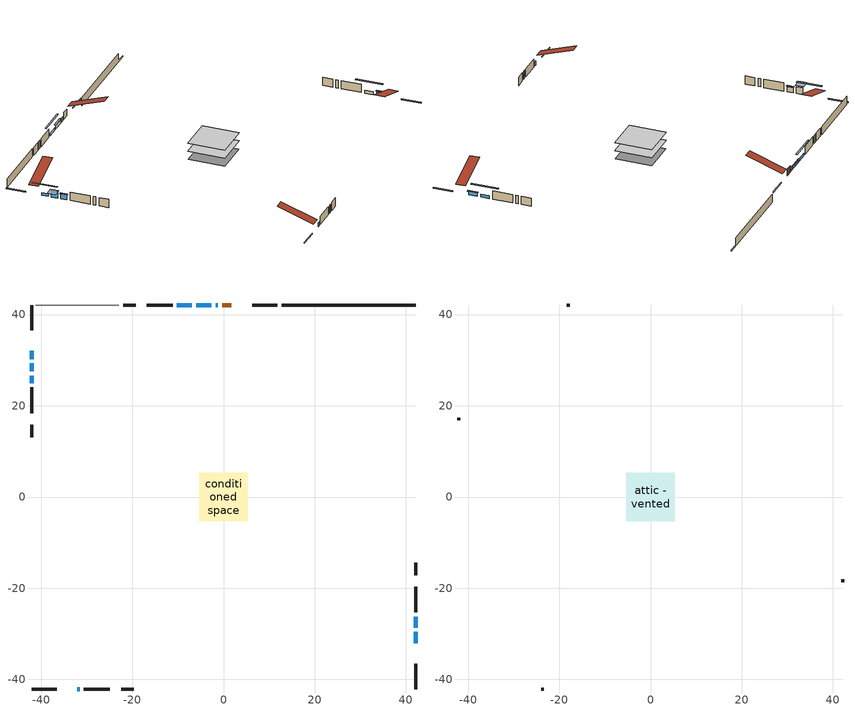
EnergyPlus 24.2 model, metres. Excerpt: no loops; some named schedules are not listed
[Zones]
conditioned space
 floor adiabatic (AdiabaticFloorConstruction): -5.27,-5.27 -5.27,5.27 5.27,5.27 5.27,-5.27 z1.07
 floor foundation (Slab1 construction): -5.12,-5.12 -5.12,5.12 5.12,5.12 5.12,-5.12 z-1.37
 wall outside (RimJoist1 construction): 11.81,42.1 6.31,42.1 / -42.1,-42.1 -36.6,-42.1 / -42.1,42.1 -42.1,36.6 / 42.1,-42.1 42.1,-36.6 z1.07:1.37
 wall outside (AdiabaticWallConstruction 1): 1.75,42.1 -0.31,42.1 z1.07:3.1
 wall outside (AdiabaticWallConstruction): -1.23,42.1 -1.75,42.1 / -32.04,-42.1 -31.52,-42.1 z1.07:2.29; -42.1,32.04 -42.1,30.21 / -6.96,42.1 -10.21,42.1 z1.07:1.83; 42.1,-32.04 42.1,-29.6 z1.07:2.14; -2.68,42.1 -6.03,42.1 z1.07:2.04; -42.1,29.28 -42.1,27.55 z1.07:3.1; -42.1,26.62 -42.1,24.94 z1.07:2.59; 42.1,-28.67 42.1,-26.23 z1.07:1.93
 wall outside (Wall1 construction): -11.13,42.1 -16.79,42.1 / -30.59,-42.1 -24.94,-42.1 / -42.1,24.02 -42.1,18.36 / 42.1,-25.3 42.1,-19.65 z1.07:3.51
 wall outside (Wall3 construction): -19.29,42.1 -22.03,42.1 / -22.44,-42.1 -19.7,-42.1 / -42.1,15.86 -42.1,13.12 / 42.1,-17.14 42.1,-14.4 z1.07:3.51
 wall foundation (FoundationWall1 construction): 12.74,42.1,-1.37 12.74,42.1,1.07 39.17,42.1,1.07 39.17,42.1,-0.96 42.1,42.1,-0.96 42.1,42.1,-1.37
 wall adiabatic (Wall4 construction): -22.96,42.1 -41.17,42.1 z1.07:3.51
 window (WindowConstruction 4): -1.24,42.1 -1.75,42.1 z1.07:2.29
 window (WindowConstruction 8): -42.1,32.04 -42.1,30.21 z1.07:1.83
 window (WindowConstruction 5): -32.04,-42.1 -31.52,-42.1 z1.07:2.29
 window (WindowConstruction): 42.1,-32.04 42.1,-29.6 z1.07:2.14
 window (WindowConstruction 1): -2.68,42.1 -6.03,42.1 z1.07:2.04
 window (WindowConstruction 2): -42.1,29.28 -42.1,27.55 z1.07:3.1
 window (WindowConstruction 3): -42.1,26.62 -42.1,24.94 z1.07:2.59
 window (WindowConstruction 6): 42.1,-28.67 42.1,-26.23 z1.07:1.93
 window (WindowConstruction 7): -6.96,42.1 -10.21,42.1 z1.07:1.83
 door (Door): 1.75,42.1 -0.31,42.1 z1.07:3.1
 ceiling adiabatic (AdiabaticFloorConstruction): 5.27,-5.27 5.27,5.27 -5.27,5.27 -5.27,-5.27 z1.07
attic - vented
 floor to conditioned space (Floor1 construction Reversed): -5.26,-5.26 -5.26,5.26 5.26,5.26 5.26,-5.26 z3.51
 wall outside (Wall2 construction): -17.72,42.1 -18.36,42.1 / -24.01,-42.1 -23.36,-42.1 / -42.1,17.43 -42.1,16.79 / 42.1,-18.72 42.1,-18.07 z1.07:3.51
 roof outside (Roof1 construction): 2.67,42.1,3.51 2.67,31.85,6.93 5.38,31.85,6.93 5.38,42.1,3.51; -32.96,-42.1,3.51 -32.96,-31.85,6.93 -35.67,-31.85,6.93 -35.67,-42.1,3.51; -42.1,32.96,3.51 -31.85,32.96,6.93 -31.85,35.67,6.93 -42.1,35.67,3.51; 42.1,-32.96,3.51 31.85,-32.96,6.93 31.85,-35.67,6.93 42.1,-35.67,3.51
shading: -42.1,27.57 -42.1,34.68 -42.51,34.68 -42.51,27.57 z4.47; 42.1,-29.4 42.1,-32.24 42.51,-32.24 42.51,-29.4 z2.34; -6.23,42.1 -2.48,42.1 -2.48,42.51 -6.23,42.51 z2.24; -42.1,27.25 -42.1,29.58 -44.54,29.58 -44.54,27.25 z3.4; -42.1,24.74 -42.1,26.82 -42.51,26.82 -42.51,24.74 z2.8; 42.1,-23.59 42.1,-31.31 42.51,-31.31 42.51,-23.59 z4.57; -12.85,42.1 -4.32,42.1 -4.32,42.51 -12.85,42.51 z4.47
[Building]
Building 1: Terrain=Suburbs
[Site:Location]
Edmonton Intl AP_AB: Latitude {deg}=53.31; Longitude {deg}=-113.58; Time Zone {hr}=-7; Elevation {m}=723; Keep Site Location Information=Yes
[Site:GroundTemperature:Shallow]
-1.56185, -3.61833, -3.78302, -2.80711, 1.11059, 5.01004, 8.39065, 10.5322, 10.7141, 8.97234, 5.67794, 1.89811
[Site:WaterMainsTemperature]
Calculation Method=Schedule; Temperature Schedule=mains temperature schedule
[Material] Roughness=Rough; Thermal Absorptance=0.9
Name | Thickness {m} | Conductivity {W/m-K} | Density {kg/m3} | Specific Heat {J/kg-K} | Solar Absorptance | Visible Absorptance
asphalt or fiberglass shingles | 0.00635 | 0.162714 | 1121.4 | 1465.45 | 0.4 | 0.4
ceiling loosefill ins | 0.0846667 | 0.0480833 | 16.02 | 1046.75 | 0.7 | 0.7
ceiling stud and cavity | 0.1397 | 0.0812049 | 65.682 | 1177.47 | 0.7 | 0.7
concrete 4.0 in. | 0.1016 | 1.803125 | 2242.8 | 837.4 | 0.7 | 0.7
concrete 8.0 in. | 0.2032 | 1.803125 | 2242.8 | 837.4 | 0.7 | 0.7
door material | 0.04445 | 0.188738 | 512.64 | 1214.23 | 0.7 | 0.7
floor covering | 0.0127 | 0.0433444 | 54.468 | 1339.84 | 0.6 | 0.6
floor rigid ins; wall rigid ins | 0.512978 | 0.029427 | 32.04 | 1214.23 | 0.7 | 0.7
floor stud and cavity | 0.1397 | 1.75129 | 37.0049 | 1207.88 | 0.7 | 0.7
furniture material conditioned space 1 | 0.1524 | 0.115458 | 640.8 | 1214.23 | 0.6 | 0.6
gypsum board | 0.0127 | 0.160291 | 801 | 837.4 | 0.6 | 0.6
osb sheathing 0.5 in. | 0.0127 | 0.115458 | 512.64 | 1214.23 | 0.7 | 0.7
osb sheathing 0.5 in. 1 | 0.0127 | 0.115458 | 512.64 | 1214.23 | 0.4 | 0.4
osb sheathing 0.75 in. | 0.01905 | 0.115458 | 512.64 | 1214.23 | 0.7 | 0.7
osb sheathing 2.0 in. | 0.0508 | 0.115458 | 512.64 | 1214.23 | 0.7 | 0.7
rim joist stud and cavity | 0.0508 | 0.0314757 | 125.044 | 1163.47 | 0.6 | 0.6
wall stud and cavity | 0.1397 | 0.0856786 | 139.0536 | 1170.24 | 0.7 | 0.7
wall stud and cavity 1 | 0.0889 | 6.1454 | 50.32683 | 1063.81 | 0.6 | 0.6
wall stud and cavity 2 | 0.1397 | 0.111942 | 139.0536 | 1170.24 | 0.7 | 0.7
wall stud and cavity 3 | 0.1397 | 0.0778938 | 139.0536 | 1170.24 | 0.7 | 0.7
wall stud and cavity 4 | 0.0889 | 0.380278 | 52.3479 | 1209.89 | 0.7 | 0.7
wall stud and cavity 5 | 0.0889 | 0.391764 | 83.0341 | 1211.67 | 0.7 | 0.7
wood siding | 0.0254 | 0.102417 | 544.68 | 1172.36 | 0.4 | 0.4
wood siding 1 | 0.00254 | 0.102417 | 544.68 | 1172.36 | 0.4 | 0.4
wood siding 2; wood siding 3; wood siding 4 | 0.0254 | 0.102417 | 544.68 | 1172.36 | 0.7 | 0.7
[WindowMaterial:SimpleGlazingSystem]
Name | U-Factor {W/m2-K} | Solar Heat Gain Coefficient
WindowMaterial | 3.30005 | 0.68
WindowMaterial 1 | 4.06658 | 0.55
WindowMaterial 2 | 4.24942 | 0.68
WindowMaterial 3 | 3.67764 | 0.57
WindowMaterial 4 | 5.37877 | 0.69
WindowMaterial 5 | 4.11996 | 0.55
WindowMaterial 6 | 4.35673 | 0.54
WindowMaterial 7 | 4.33288 | 0.54
[Construction]
AdiabaticFloorConstruction: floor stud and cavity, floor rigid ins, osb sheathing 0.75 in., floor covering
AdiabaticWallConstruction: wood siding 3, wall rigid ins, wall stud and cavity 4, gypsum board
AdiabaticWallConstruction 1: wood siding 4, wall rigid ins, wall stud and cavity 4, gypsum board
Door: door material
Floor1 construction Reversed: gypsum board, ceiling stud and cavity, ceiling loosefill ins
FoundationWall1 construction: concrete 8.0 in.
furniture construction conditioned space 1: furniture material conditioned space 1
PartitionWallConstruction: gypsum board, wall stud and cavity 5, gypsum board
RimJoist1 construction: wood siding 2, osb sheathing 2.0 in., rim joist stud and cavity
Roof1 construction: asphalt or fiberglass shingles
Slab1 construction: concrete 4.0 in.
Wall1 construction: wood siding, osb sheathing 0.5 in., wall stud and cavity, gypsum board
Wall2 construction: wood siding 1, wall stud and cavity 1
Wall3 construction: wood siding, osb sheathing 0.5 in., wall stud and cavity 2, gypsum board
Wall4 construction: osb sheathing 0.5 in. 1, wall stud and cavity 3, gypsum board
WindowConstruction: WindowMaterial
WindowConstruction 1: WindowMaterial 1
WindowConstruction 2: WindowMaterial 2
WindowConstruction 3: WindowMaterial 3
WindowConstruction 4; WindowConstruction 5: WindowMaterial 4
WindowConstruction 6: WindowMaterial 5
WindowConstruction 7: WindowMaterial 6
WindowConstruction 8: WindowMaterial 7
[Zone] Multiplier=1; Part of Total Floor Area=Yes
Name | Volume {m3}
attic - vented | 61.5109
conditioned space | 549.9
[Space]
Name | Zone | Volume {m3}
attic - vented 1 | attic - vented | 61.5109
conditioned space 1 | conditioned space | 549.9
[ZoneInfiltration:EffectiveLeakageArea]
infil attic - vented 1: Zone or Space=attic - vented 1; Schedule=Always On Discrete; Effective Air Leakage Area {cm2}=3855.65; Stack Coefficient=0.000407263; Wind Coefficient=1.36351e-05
[ZoneMixing]
whole house fan mix: Zone or Space=attic - vented; Schedule=Always On Continuous; Design Flow Rate Calculation Method=Flow/Zone; Design Flow Rate {m3/s}=0; Source Zone or Space=conditioned space
[SurfaceProperty:ExposedFoundationPerimeter]
Slab1: Exposed Perimeter Calculation Method=TotalExposedPerimeter; Total Exposed Perimeter {m}=29.361
[InternalMass] Zone or ZoneList=conditioned space; Space or SpaceList=conditioned space 1
Name | Construction | Surface Area {m2}
furniture mass conditioned space 1 | furniture construction conditioned space 1 | 86.2681
partition wall mass | PartitionWallConstruction | 215.67
[Lights]
interior lighting: Zone or ZoneList or Space or SpaceList=conditioned space 1; Schedule=interior lighting schedule; Design Level Calculation Method=LightingLevel; Lighting Level {W}=343.2; Return Air Fraction=0; Fraction Radiant=0.6; Fraction Visible=0.2; Fraction Replaceable=1
[People]
occupants: Zone or ZoneList or Space or SpaceList=conditioned space 1; Number of People Schedule=occupants schedule; Number of People Calculation Method=People; Number of People=3; Fraction Radiant=0.314171; Sensible Heat Fraction=0.56303; Activity Level Schedule=occupants activity schedule; Carbon Dioxide Generation Rate {m3/s-W}=0; Enable ASHRAE 55 Comfort Warnings=No; Mean Radiant Temperature Calculation Type=EnclosureAveraged
[ElectricEquipment] Zone or ZoneList or Space or SpaceList=conditioned space 1; Design Level Calculation Method=EquipmentLevel
Name | Schedule | Design Level {W} | Fraction Latent | Fraction Radiant | Fraction Lost
clothes dryer | clothes dryer schedule | 140.772 | 0.015 | 0.081 | 0.85
clothes washer | clothes washer schedule | 32.1985 | 0.03 | 0.162 | 0.7
cooking range | cooking range schedule | 208.969 | 0.08 | 0.432 | 0.2
dishwasher | dishwasher schedule | 66.8632 | 0.3 | 0.18 | 0.4
fridge | fridge schedule | 72.9452 | 0 | 0.6 | 0
mech vent bath fan 0 | mech vent bath fan 0 schedule | 50.2 | 0 | 0 | 1
mech vent bath fan 1 | mech vent bath fan 1 schedule | 50.2 | 0 | 0 | 1
mech vent house fan | mech vent house fan schedule | 0 | 0 | 0 | 1
mech vent house fan cfis | mech vent house fan cfis schedule | 0 | 0 | 0 | 0
mech vent range fan 0 | mech vent range fan 0 schedule | 57 | 0 | 0 | 1
misc plug loads | misc plug loads schedule | 494.7 | 0.045 | 0.513 | 0.1
whole house fan | Always On Discrete | 0 | 0 | 0 | 1
[OtherEquipment] Zone or ZoneList or Space or SpaceList=conditioned space 1; Design Level Calculation Method=EquipmentLevel
Name | Fuel Type | Schedule | Design Level {W} | Fraction Latent | Fraction Radiant | Fraction Lost
clothes dryer 1 | Electricity | clothes dryer schedule | 0 | 0.015 | 0.081 | 0.85
cooking range 1 | Electricity | cooking range schedule | 0 | 0.08 | 0.432 | 0.2
general water use latent | None | general water use schedule | 59.3978 | 1 | 0 | 0
general water use sensible | None | general water use schedule | -58.539 | 0 | 0.6 | 0
mech vent house fan latent load | None | Always On Discrete | 0 | 1 | 0 | 0
mech vent house fan sensible load | None | Always On Discrete | 0 | 0 | 0 | 0
water heater energy adjustment1 | NaturalGas | Always On Discrete | 0.01 | 0 | 0 | 1
[ZoneInfiltration:DesignFlowRate] Zone or ZoneList or Space or SpaceList=conditioned space 1; Schedule=Always On Discrete; Design Flow Rate Calculation Method=Flow/Zone; Design Flow Rate {m3/s}=0
infil flow; natural vent flow; whole house fan flow
[AvailabilityManager:Scheduled]
furnace airloop Availability Manager: Schedule=Always On Discrete
[Foundation:Kiva]
Foundation Kiva 1: Initial Indoor Air Temperature {C}=18; Wall Height Above Grade {m}=1.06997; Wall Depth Below Slab {m}=0.2032
[Foundation:Kiva:Settings]
Soil Conductivity {W/m-K}=0.849921; Soil Density {kg/m3}=1842.3; Soil Specific Heat {J/kg-K}=418.7; Ground Solar Absorptivity=0.9; Ground Thermal Absorptivity=0.9; Ground Surface Roughness {m}=0.03; Far-Field Width {m}=40; Deep-Ground Boundary Condition=ZeroFlux; Deep-Ground Depth {m}=40; Minimum Cell Dimension {m}=0.2; Maximum Cell Growth Coefficient=3; Simulation Timestep=Timestep
[Exterior:Lights]
exterior lighting: Schedule=exterior lighting schedule; Design Level {W}=75.6
[EnergyManagementSystem:GlobalVariable]
furnace_airloop_Fan_RTF
infil_program_Qfan
infil_program_Qinf
natural_vent_program_Qnv
natural_vent_program_Qwhf
[EnergyManagementSystem:Sensor]
Name | Output:Variable or Output:Meter Index Key | Output:Variable or Output:Meter
airflow_gain | infil flow | Infiltration Sensible Heat Gain Energy
airflow_gain_1 | natural vent flow | Infiltration Sensible Heat Gain Energy
airflow_gain_2 | whole house fan flow | Infiltration Sensible Heat Gain Energy
airflow_loss | infil flow | Infiltration Sensible Heat Loss Energy
airflow_loss_1 | natural vent flow | Infiltration Sensible Heat Loss Energy
airflow_loss_2 | whole house fan flow | Infiltration Sensible Heat Loss Energy
clg_load_cond |  | Cooling:EnergyTransfer:Zone:CONDITIONED SPACE
clg_sp_s; clg_sp_s_1 | cooling setpoint | Schedule Value
clothes_dryer_exhaust_0_sch_s | clothes dryer exhaust 0 schedule | Schedule Value
cool_season | cooling season schedule | Schedule Value
htg_load_cond |  | Heating:EnergyTransfer:Zone:CONDITIONED SPACE
htg_sp_s; htg_sp_s_1 | heating setpoint | Schedule Value
ig_ee_conv | clothes dryer | Electric Equipment Convective Heating Energy
ig_ee_conv_2 | cooking range | Electric Equipment Convective Heating Energy
ig_ee_conv_4 | fridge | Electric Equipment Convective Heating Energy
ig_ee_conv_5 | misc plug loads | Electric Equipment Convective Heating Energy
ig_ee_conv_6 | whole house fan | Electric Equipment Convective Heating Energy
ig_ee_rad | clothes dryer | Electric Equipment Radiant Heating Energy
ig_ee_rad_2 | cooking range | Electric Equipment Radiant Heating Energy
ig_ee_rad_4 | fridge | Electric Equipment Radiant Heating Energy
ig_ee_rad_5 | misc plug loads | Electric Equipment Radiant Heating Energy
ig_ee_rad_6 | whole house fan | Electric Equipment Radiant Heating Energy
ig_lgt_conv | interior lighting | Lights Convective Heating Energy
ig_lgt_rad | interior lighting | Lights Radiant Heating Energy
ig_lgt_vis | interior lighting | Lights Visible Radiation Heating Energy
ig_oe_conv | clothes dryer 1 | Other Equipment Convective Heating Energy
ig_oe_conv_1 | cooking range 1 | Other Equipment Convective Heating Energy
ig_oe_conv_2 | general water use latent | Other Equipment Convective Heating Energy
ig_oe_conv_3 | general water use sensible | Other Equipment Convective Heating Energy
ig_oe_conv_4 | water heater energy adjustment1 | Other Equipment Convective Heating Energy
ig_oe_rad | clothes dryer 1 | Other Equipment Radiant Heating Energy
ig_oe_rad_1 | cooking range 1 | Other Equipment Radiant Heating Energy
ig_oe_rad_2 | general water use latent | Other Equipment Radiant Heating Energy
ig_oe_rad_3 | general water use sensible | Other Equipment Radiant Heating Energy
ig_oe_rad_4 | water heater energy adjustment1 | Other Equipment Radiant Heating Energy
ig_ppl_conv | occupants | People Convective Heating Energy
ig_ppl_rad | occupants | People Radiant Heating Energy
im_conv | furniture mass conditioned space 1 | Surface Inside Face Convection Heat Gain Energy
im_conv_1 | partition wall mass | Surface Inside Face Convection Heat Gain Energy
im_ig | furniture mass conditioned space 1 | Surface Inside Face Internal Gains Radiation Heat Gain Energy
im_ig_1 | partition wall mass | Surface Inside Face Internal Gains Radiation Heat Gain Energy
im_lgt | furniture mass conditioned space 1 | Surface Inside Face Lights Radiation Heat Gain Energy
im_lgt_1 | partition wall mass | Surface Inside Face Lights Radiation Heat Gain Energy
im_sol | furniture mass conditioned space 1 | Surface Inside Face Solar Radiation Heat Gain Energy
im_sol_1 | partition wall mass | Surface Inside Face Solar Radiation Heat Gain Energy
im_surf | furniture mass conditioned space 1 | Surface Inside Face Net Surface Thermal Radiation Heat Gain Energy
im_surf_1 | partition wall mass | Surface Inside Face Net Surface Thermal Radiation Heat Gain Energy
mech_vent_bath_fan_0_sch_s | mech vent bath fan 0 schedule | Schedule Value
mech_vent_bath_fan_1_sch_s | mech vent bath fan 1 schedule | Schedule Value
mech_vent_range_fan_0_sch_s | mech vent range fan 0 schedule | Schedule Value
mv_conv | mech vent bath fan 0 | Electric Equipment Convective Heating Energy
mv_conv_1 | mech vent bath fan 1 | Electric Equipment Convective Heating Energy
mv_conv_2 | mech vent house fan | Electric Equipment Convective Heating Energy
mv_conv_3 | mech vent house fan cfis | Electric Equipment Convective Heating Energy
mv_conv_4 | mech vent range fan 0 | Electric Equipment Convective Heating Energy
mv_conv_5 | mech vent house fan latent load | Other Equipment Convective Heating Energy
mv_conv_6 | mech vent house fan sensible load | Other Equipment Convective Heating Energy
mv_rad | mech vent bath fan 0 | Electric Equipment Radiant Heating Energy
mv_rad_1 | mech vent bath fan 1 | Electric Equipment Radiant Heating Energy
mv_rad_2 | mech vent house fan | Electric Equipment Radiant Heating Energy
mv_rad_3 | mech vent house fan cfis | Electric Equipment Radiant Heating Energy
mv_rad_4 | mech vent range fan 0 | Electric Equipment Radiant Heating Energy
mv_rad_5 | mech vent house fan latent load | Other Equipment Radiant Heating Energy
mv_rad_6 | mech vent house fan sensible load | Other Equipment Radiant Heating Energy
natural_vent_s | natural vent schedule | Schedule Value
out_pb_s |  | Site Outdoor Air Barometric Pressure
out_wt_s |  | Site Outdoor Air Humidity Ratio
site_vw_s |  | Site Wind Speed
ss_back_out | Window1 | Surface Window Shortwave from Zone Back Out Window Heat Transfer Rate
ss_back_out_1 | Window11 | Surface Window Shortwave from Zone Back Out Window Heat Transfer Rate
ss_back_out_2 | Window2 | Surface Window Shortwave from Zone Back Out Window Heat Transfer Rate
ss_back_out_3 | Window3 | Surface Window Shortwave from Zone Back Out Window Heat Transfer Rate
ss_back_out_4 | Window4 | Surface Window Shortwave from Zone Back Out Window Heat Transfer Rate
ss_back_out_5 | Window6 | Surface Window Shortwave from Zone Back Out Window Heat Transfer Rate
ss_back_out_6 | Window7 | Surface Window Shortwave from Zone Back Out Window Heat Transfer Rate
ss_back_out_7 | Window8 | Surface Window Shortwave from Zone Back Out Window Heat Transfer Rate
ss_back_out_8 | Window9 | Surface Window Shortwave from Zone Back Out Window Heat Transfer Rate
ss_conv | Door1 | Surface Inside Face Convection Heat Gain Energy
ss_conv_1 | Window1 | Surface Inside Face Convection Heat Gain Energy
ss_conv_2 | Window11 | Surface Inside Face Convection Heat Gain Energy
ss_conv_3 | Window2 | Surface Inside Face Convection Heat Gain Energy
ss_conv_4 | Window3 | Surface Inside Face Convection Heat Gain Energy
ss_conv_5 | Window4 | Surface Inside Face Convection Heat Gain Energy
ss_conv_6 | Window6 | Surface Inside Face Convection Heat Gain Energy
ss_conv_7 | Window7 | Surface Inside Face Convection Heat Gain Energy
ss_conv_8 | Window8 | Surface Inside Face Convection Heat Gain Energy
ss_conv_9 | Window9 | Surface Inside Face Convection Heat Gain Energy
ss_ig | Door1 | Surface Inside Face Internal Gains Radiation Heat Gain Energy
ss_ig_1 | Window1 | Surface Inside Face Internal Gains Radiation Heat Gain Energy
ss_ig_2 | Window11 | Surface Inside Face Internal Gains Radiation Heat Gain Energy
ss_ig_3 | Window2 | Surface Inside Face Internal Gains Radiation Heat Gain Energy
ss_ig_4 | Window3 | Surface Inside Face Internal Gains Radiation Heat Gain Energy
ss_ig_5 | Window4 | Surface Inside Face Internal Gains Radiation Heat Gain Energy
ss_ig_6 | Window6 | Surface Inside Face Internal Gains Radiation Heat Gain Energy
ss_ig_7 | Window7 | Surface Inside Face Internal Gains Radiation Heat Gain Energy
ss_ig_8 | Window8 | Surface Inside Face Internal Gains Radiation Heat Gain Energy
ss_ig_9 | Window9 | Surface Inside Face Internal Gains Radiation Heat Gain Energy
ss_lgt | Door1 | Surface Inside Face Lights Radiation Heat Gain Energy
ss_sol | Door1 | Surface Inside Face Solar Radiation Heat Gain Energy
ss_surf | Door1 | Surface Inside Face Net Surface Thermal Radiation Heat Gain Energy
ss_surf_1 | Window1 | Surface Inside Face Net Surface Thermal Radiation Heat Gain Energy
ss_surf_2 | Window11 | Surface Inside Face Net Surface Thermal Radiation Heat Gain Energy
ss_surf_3 | Window2 | Surface Inside Face Net Surface Thermal Radiation Heat Gain Energy
ss_surf_4 | Window3 | Surface Inside Face Net Surface Thermal Radiation Heat Gain Energy
ss_surf_5 | Window4 | Surface Inside Face Net Surface Thermal Radiation Heat Gain Energy
ss_surf_6 | Window6 | Surface Inside Face Net Surface Thermal Radiation Heat Gain Energy
ss_surf_7 | Window7 | Surface Inside Face Net Surface Thermal Radiation Heat Gain Energy
ss_surf_8 | Window8 | Surface Inside Face Net Surface Thermal Radiation Heat Gain Energy
ss_surf_9 | Window9 | Surface Inside Face Net Surface Thermal Radiation Heat Gain Energy
ss_trans_in | Window1 | Surface Window Transmitted Solar Radiation Rate
ss_trans_in_1 | Window11 | Surface Window Transmitted Solar Radiation Rate
ss_trans_in_2 | Window2 | Surface Window Transmitted Solar Radiation Rate
ss_trans_in_3 | Window3 | Surface Window Transmitted Solar Radiation Rate
ss_trans_in_4 | Window4 | Surface Window Transmitted Solar Radiation Rate
ss_trans_in_5 | Window6 | Surface Window Transmitted Solar Radiation Rate
ss_trans_in_6 | Window7 | Surface Window Transmitted Solar Radiation Rate
ss_trans_in_7 | Window8 | Surface Window Transmitted Solar Radiation Rate
ss_trans_in_8 | Window9 | Surface Window Transmitted Solar Radiation Rate
ss_trans_out | Window1 | Surface Inside Face Initial Transmitted Diffuse Transmitted Out Window Solar Radiation Rate
ss_trans_out_1 | Window11 | Surface Inside Face Initial Transmitted Diffuse Transmitted Out Window Solar Radiation Rate
ss_trans_out_2 | Window2 | Surface Inside Face Initial Transmitted Diffuse Transmitted Out Window Solar Radiation Rate
ss_trans_out_3 | Window3 | Surface Inside Face Initial Transmitted Diffuse Transmitted Out Window Solar Radiation Rate
ss_trans_out_4 | Window4 | Surface Inside Face Initial Transmitted Diffuse Transmitted Out Window Solar Radiation Rate
ss_trans_out_5 | Window6 | Surface Inside Face Initial Transmitted Diffuse Transmitted Out Window Solar Radiation Rate
ss_trans_out_6 | Window7 | Surface Inside Face Initial Transmitted Diffuse Transmitted Out Window Solar Radiation Rate
ss_trans_out_7 | Window8 | Surface Inside Face Initial Transmitted Diffuse Transmitted Out Window Solar Radiation Rate
ss_trans_out_8 | Window9 | Surface Inside Face Initial Transmitted Diffuse Transmitted Out Window Solar Radiation Rate
s_conv | Floor1 | Surface Inside Face Convection Heat Gain Energy
s_conv_1 | FoundationWall1 | Surface Inside Face Convection Heat Gain Energy
s_conv_10 | Wall1:180 | Surface Inside Face Convection Heat Gain Energy
s_conv_11 | Wall1:270 | Surface Inside Face Convection Heat Gain Energy
s_conv_12 | Wall1:90 | Surface Inside Face Convection Heat Gain Energy
s_conv_13 | Wall3:0 | Surface Inside Face Convection Heat Gain Energy
s_conv_14 | Wall3:180 | Surface Inside Face Convection Heat Gain Energy
s_conv_15 | Wall3:270 | Surface Inside Face Convection Heat Gain Energy
s_conv_16 | Wall3:90 | Surface Inside Face Convection Heat Gain Energy
s_conv_17 | Wall4 | Surface Inside Face Convection Heat Gain Energy
s_conv_2 | inferred conditioned ceiling | Surface Inside Face Convection Heat Gain Energy
s_conv_3 | inferred conditioned floor | Surface Inside Face Convection Heat Gain Energy
s_conv_4 | RimJoist1:0 | Surface Inside Face Convection Heat Gain Energy
s_conv_5 | RimJoist1:180 | Surface Inside Face Convection Heat Gain Energy
s_conv_6 | RimJoist1:270 | Surface Inside Face Convection Heat Gain Energy
s_conv_7 | RimJoist1:90 | Surface Inside Face Convection Heat Gain Energy
s_conv_8 | Slab1 | Surface Inside Face Convection Heat Gain Energy
s_conv_9 | Wall1:0 | Surface Inside Face Convection Heat Gain Energy
s_ig | Floor1 | Surface Inside Face Internal Gains Radiation Heat Gain Energy
s_ig_1 | FoundationWall1 | Surface Inside Face Internal Gains Radiation Heat Gain Energy
s_ig_10 | Wall1:180 | Surface Inside Face Internal Gains Radiation Heat Gain Energy
s_ig_11 | Wall1:270 | Surface Inside Face Internal Gains Radiation Heat Gain Energy
s_ig_12 | Wall1:90 | Surface Inside Face Internal Gains Radiation Heat Gain Energy
s_ig_13 | Wall3:0 | Surface Inside Face Internal Gains Radiation Heat Gain Energy
s_ig_14 | Wall3:180 | Surface Inside Face Internal Gains Radiation Heat Gain Energy
s_ig_15 | Wall3:270 | Surface Inside Face Internal Gains Radiation Heat Gain Energy
s_ig_16 | Wall3:90 | Surface Inside Face Internal Gains Radiation Heat Gain Energy
s_ig_17 | Wall4 | Surface Inside Face Internal Gains Radiation Heat Gain Energy
s_ig_2 | inferred conditioned ceiling | Surface Inside Face Internal Gains Radiation Heat Gain Energy
s_ig_3 | inferred conditioned floor | Surface Inside Face Internal Gains Radiation Heat Gain Energy
s_ig_4 | RimJoist1:0 | Surface Inside Face Internal Gains Radiation Heat Gain Energy
s_ig_5 | RimJoist1:180 | Surface Inside Face Internal Gains Radiation Heat Gain Energy
s_ig_6 | RimJoist1:270 | Surface Inside Face Internal Gains Radiation Heat Gain Energy
